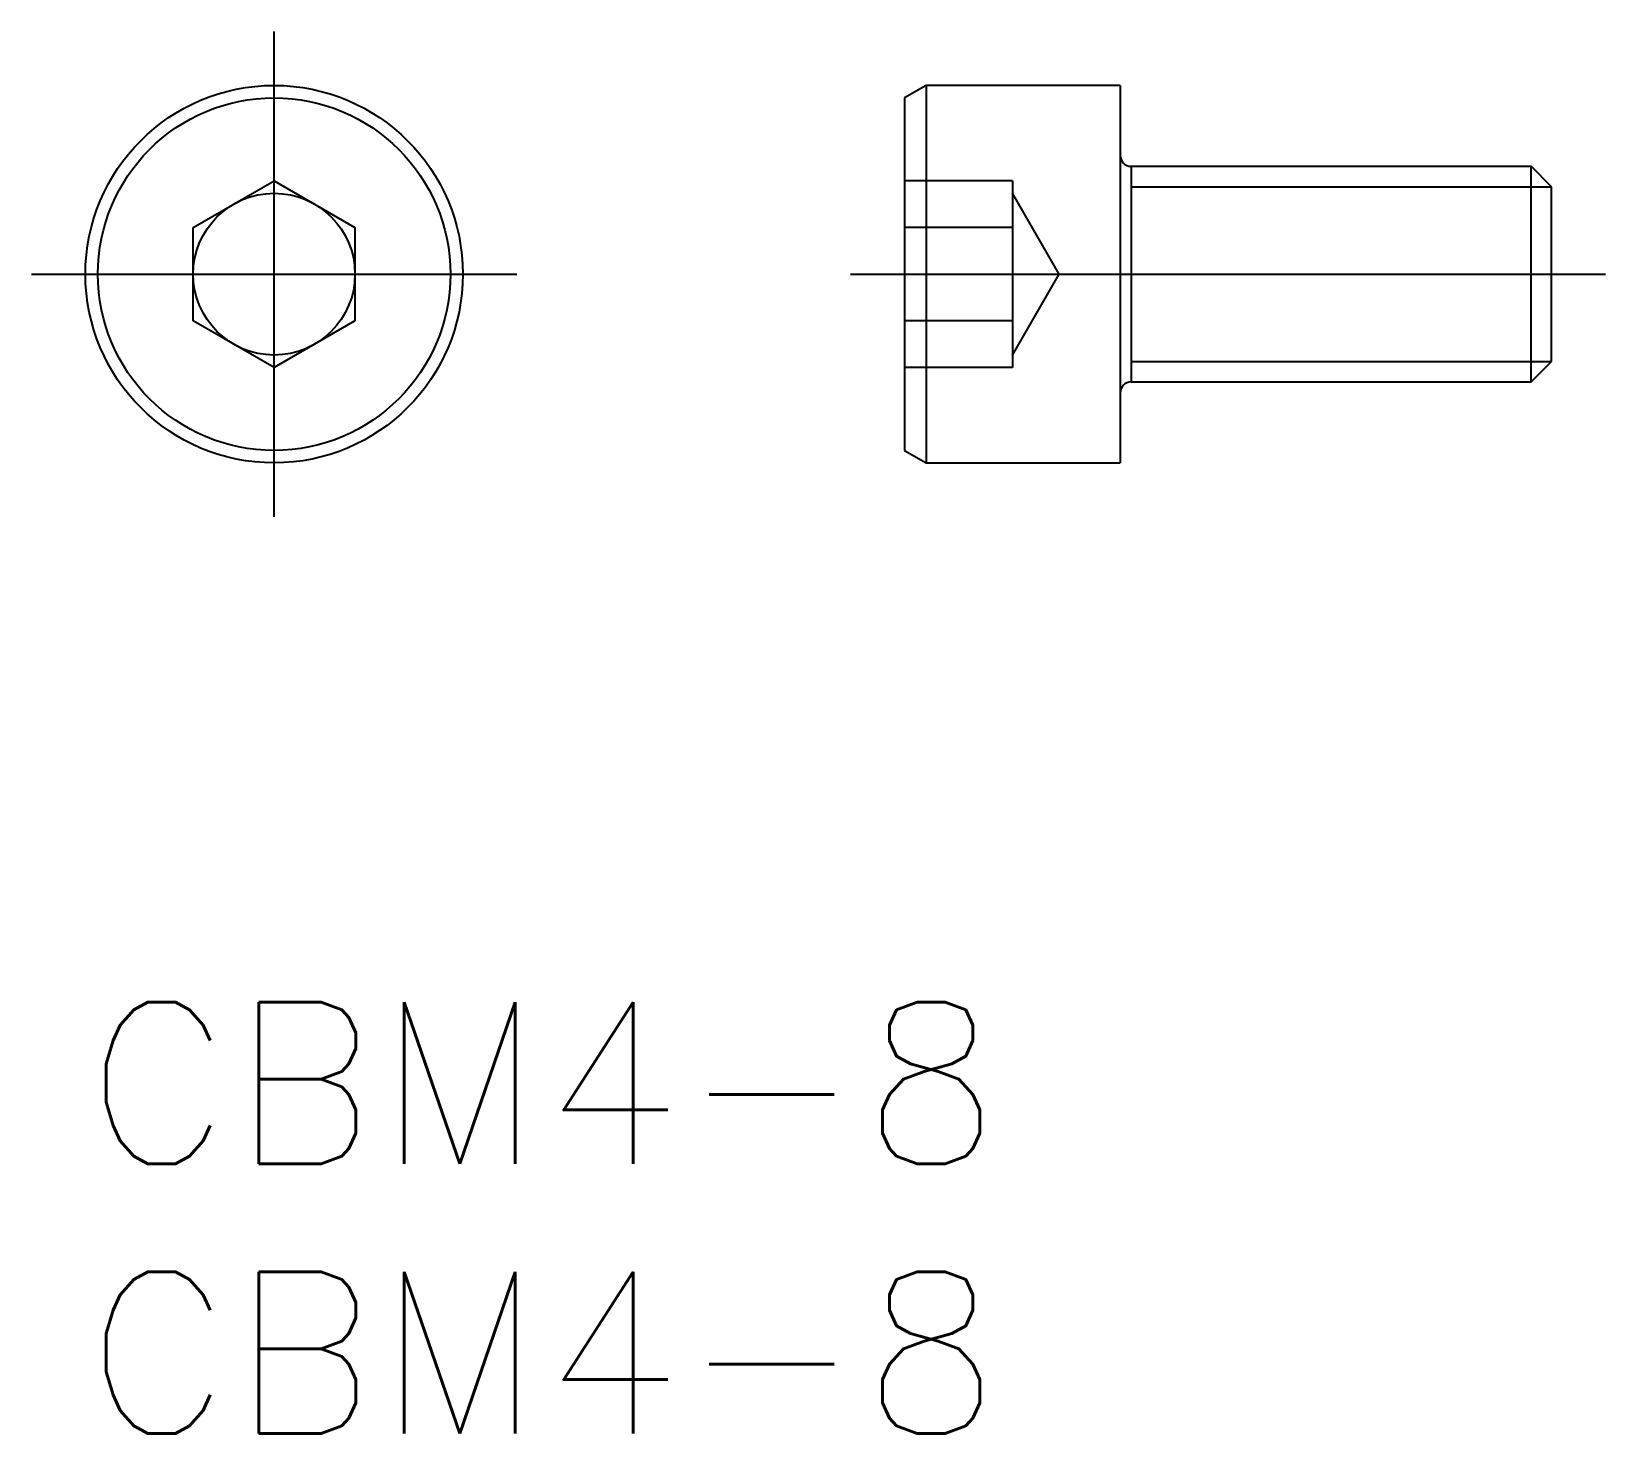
# Model space of a CAD drawing. Extents: x -1 to 28.2, y -8 to 18.
import ezdxf

# ---------------------------------------------------------------- set-up
doc = ezdxf.new("R2010")
doc.units = 0
doc.header["$LTSCALE"] = 0.5
doc.linetypes.add('CENTER', pattern=[50.8, 31.75, -6.35, 6.35, -6.35])
doc.linetypes.add('DASHED', pattern=[19.05, 12.7, -6.35])
for name, color, linetype in [('MSM_CENTER', 1, 'CENTER'), ('MSM_CONTINUOUS', 7, 'CONTINUOUS'), ('MSM_DASHED', 4, 'DASHED'), ('MSM_NARROW', 5, 'CONTINUOUS'), ('MSM_PART_NUMBER', 7, 'CONTINUOUS')]:
    doc.layers.add(name, color=color, linetype=linetype)
doc.styles.get("Standard").update_dxf_attribs({"font": 'txt.shx', "height": 1, "bigfont": 'bigfont.shx'})

# ---------------------------------------------------------------- blocks, each defined once
blk = doc.blocks.new('*U12')
at = {"layer": 'MSM_PART_NUMBER'}
blk.add_text('CBM4-8', height=3, dxfattribs=at).set_placement((0, -3))
blk = doc.blocks.new('*U13')
at = {"layer": 'MSM_PART_NUMBER'}
blk.add_text('CBM4-8', height=3, dxfattribs=at).set_placement((0, -8))

msp = doc.modelspace()

# ---------------------------------------------------------------- linework, layer by layer
at = {"layer": 'MSM_CENTER'}
for p, q in [((3.5, 9), (3.5, 18)), ((-1, 13.5), (8, 13.5)), ((14.192, 13.5), (28.192, 13.5))]:
    msp.add_line(p, q, dxfattribs=at)
at = {"layer": 'MSM_CONTINUOUS'}
for p, q in [((15.592, 17), (15.192, 16.769)), ((19.192, 17), (15.592, 17)), ((15.592, 17), (15.592, 10)), ((19.192, 17), (19.192, 10)), ((15.192, 16.769), (15.192, 10.231)), ((19.392, 15.5), (19.392, 11.5)), ((19.392, 15.5), (26.813, 15.5)), ((26.813, 11.5), (26.813, 15.5)), ((27.192, 15.121), (26.813, 15.5)), ((2, 14.366), (3.5, 15.232)), ((3.5, 15.232), (5, 14.366)), ((27.192, 11.879), (27.192, 15.121)), ((2, 12.634), (2, 14.366)), ((5, 14.366), (5, 12.634)), ((3.5, 11.768), (2, 12.634)), ((5, 12.634), (3.5, 11.768)), ((26.813, 11.5), (27.192, 11.879)), ((19.392, 11.5), (26.813, 11.5)), ((15.192, 10.231), (15.592, 10)), ((15.592, 10), (19.192, 10))]:
    msp.add_line(p, q, dxfattribs=at)
for radius in [3.5, 3.269, 1.5]:
    msp.add_circle((3.5, 13.5), radius, dxfattribs=at)
for centre, start, end in [((19.392, 15.7), 180, 270), ((19.392, 11.3), 90, 180)]:
    msp.add_arc(centre, 0.2, start, end, dxfattribs=at)
at = {"layer": 'MSM_DASHED'}
for p, q in [((17.192, 15.232), (15.192, 15.232)), ((17.192, 15.232), (17.192, 11.768)), ((18.058, 13.5), (17.192, 15)), ((17.192, 14.366), (15.192, 14.366)), ((17.192, 12), (18.058, 13.5)), ((17.192, 12.634), (15.192, 12.634)), ((17.192, 11.768), (15.192, 11.768))]:
    msp.add_line(p, q, dxfattribs=at)
at = {"layer": 'MSM_NARROW'}
for p, q in [((19.392, 15.121), (27.192, 15.121)), ((19.392, 11.879), (27.192, 11.879))]:
    msp.add_line(p, q, dxfattribs=at)

# ---------------------------------------------------------------- block references
at = {"layer": 'MSM_CONTINUOUS'}
for name in ['*U12', '*U13']:
    msp.add_blockref(name, (0, 0), dxfattribs=at)

doc.saveas('drawing.dxf')
